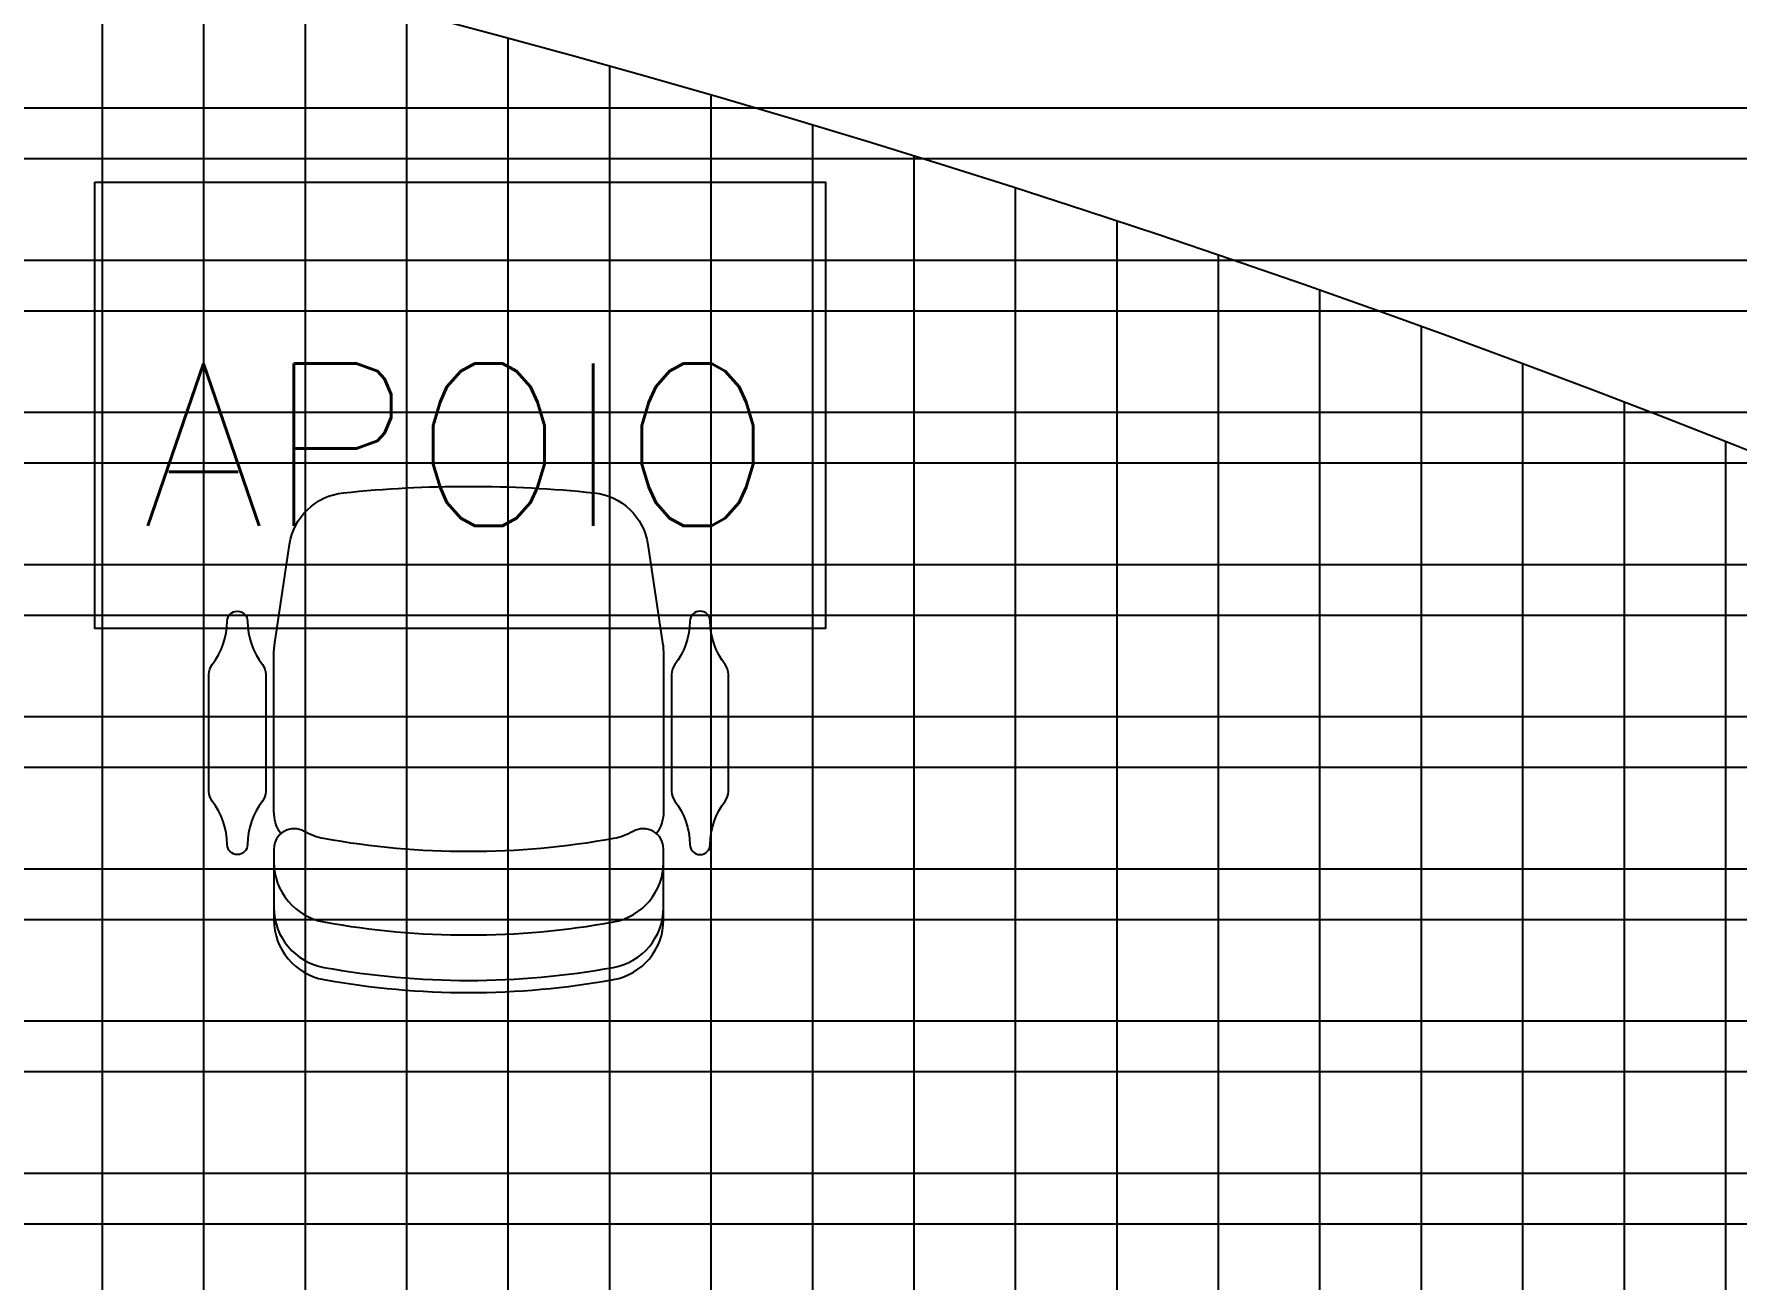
# Model space of a CAD drawing. Header units: millimetres. Extents: x 182 to 575, y -105 to 95.
# Drawn here: x 328.166 to 330.264, y 23.339 to 24.874 of the extents above; entities that cross this region are included whole.
import ezdxf

# ---------------------------------------------------------------- set-up
doc = ezdxf.new("R2010")
doc.units = ezdxf.units.MM
doc.header["$MEASUREMENT"] = 0
for name, color, linetype in [('construir', 10, 'Continuous'), ('FORRO', 253, 'Continuous'), ('LAY_2', 2, 'Continuous'), ('Mob', 252, 'Continuous'), ('PISO', 252, 'Continuous')]:
    doc.layers.add(name, color=color, linetype=linetype)
doc.styles.get("Standard").update_dxf_attribs({"font": 'romans.shx'})

# ---------------------------------------------------------------- blocks, each defined once
blk = doc.blocks.new('XR_BL2_AND_MON-REV15$0$P2000501')
for points in [[(0.2315, -0.362, 0.149389), (0.24, -0.3341), (0.24, -0.1416, 0.03724), (0.2389, -0.1267), (0.2207, -0.0055, 0.342214), (0.1543, 0.058, 0.051556), (-0.1543, 0.058, 0.342214), (-0.2207, -0.0055), (-0.2389, -0.1267, 0.03724), (-0.24, -0.1416), (-0.24, -0.3341, 0.149389), (-0.2315, -0.362)], [(0.24, -0.397, -0.36261), (0.1784, -0.4708, -0.08991), (-0.1784, -0.4708, -0.36261), (-0.24, -0.397)], [(0.24, -0.453, -0.36261), (0.1784, -0.5268, -0.08991), (-0.1784, -0.5268, -0.36261), (-0.24, -0.453)]]:
    blk.add_lwpolyline(points, format="xyb")
for points in [[(-0.2541, -0.1536, -0.164851), (-0.25, -0.1658), (-0.25, -0.3099, -0.164851), (-0.2541, -0.322, 0.162089), (-0.2725, -0.3753, -1), (-0.2975, -0.3753, 0.162089), (-0.3159, -0.322, -0.164851), (-0.32, -0.3099), (-0.32, -0.1658, -0.164851), (-0.3159, -0.1536, 0.162089), (-0.2975, -0.1003, -1), (-0.2725, -0.1003, 0.162089)], [(0.25, -0.1658), (0.25, -0.3099, 0.164851), (0.2541, -0.322, -0.162089), (0.2725, -0.3753, 1), (0.2975, -0.3753, -0.162089), (0.3159, -0.322, 0.164851), (0.32, -0.3099), (0.32, -0.1658, 0.164851), (0.3159, -0.1536, -0.162089), (0.2975, -0.1003, 1), (0.2725, -0.1003, -0.162089), (0.2541, -0.1536, 0.164851)], [(-0.1784, -0.3681, 0.08991), (0.1784, -0.3681, 0.086278), (0.2025, -0.3592, -0.57735), (0.24, -0.3809), (0.24, -0.468, -0.36261), (0.1784, -0.5418, -0.08991), (-0.1784, -0.5418, -0.36261), (-0.24, -0.468), (-0.24, -0.3809, -0.57735), (-0.2025, -0.3592, 0.086278)]]:
    blk.add_lwpolyline(points, format="xyb", close=True)

msp = doc.modelspace()

# ---------------------------------------------------------------- hatches: boundary and pattern name
at = {"layer": 'construir'}
h = msp.add_hatch(dxfattribs=at)
h.set_pattern_fill('ANSI31', color=256, angle=45)
h.set_pattern_definition([(90, (0, 25), (-0.125, 0), [])])
edge = h.paths.add_edge_path()
edge.add_arc((325.0408, 11.1628), 14.1993, 65.74001, 114.22031)
edge.add_line((319.2156, 24.1123), (319.2151, 22.7966))
edge.add_line((319.2151, 22.7966), (319.2076, 22.7965))
edge.add_line((319.2076, 22.7965), (321.9158, 22.7965))
edge.add_line((321.9158, 22.7965), (321.9158, 22.8416))
edge.add_line((321.9158, 22.8416), (324.7116, 22.8416))
edge.add_line((324.7116, 22.8416), (325.0408, 23.1709))
edge.add_line((325.0408, 23.1709), (325.3701, 22.8416))
edge.add_line((325.3701, 22.8416), (328.1658, 22.8416))
edge.add_line((328.1658, 22.8416), (328.1658, 22.7965))
edge.add_line((328.1658, 22.7965), (330.874, 22.7965))
edge.add_line((330.874, 22.7965), (330.875, 24.1082))
at = {"layer": 'FORRO'}
h = msp.add_hatch(dxfattribs=at)
h.set_pattern_fill('ANSI32', color=256, scale=0.5, angle=135)
h.set_pattern_definition([(180, (324.61656, 30.90821), (-1e-17, -0.1875), []), (180, (324.55406, 30.97071), (-1e-17, -0.1875), [])])
h.paths.add_polyline_path([(325.4651, 30.9082), (330.8666, 30.9082), (330.8666, 22.8416), (325.4651, 22.8416)])
at = {"layer": 'PISO'}
h = msp.add_hatch(dxfattribs=at)
h.set_pattern_fill('ANSI31', color=256, angle=45)
h.set_pattern_definition([(90, (0, 40), (-0.125, 0), [])])
h.paths.add_polyline_path([(330.875, 24.1082, 0.214758), (319.2151, 24.112), (319.2151, 22.7965), (321.9158, 22.7965), (321.9158, 22.8416), (324.7116, 22.8416), (325.0408, 23.1709), (325.3701, 22.8416), (328.1658, 22.8416), (328.1658, 22.7965), (330.875, 22.7965)])
h.paths.add_polyline_path([(328.0408, 24.1416), (327.7875, 24.1416), (327.7762, 23.8124), (327.7322, 23.8124), (327.7435, 24.1416), (327.7159, 24.1416), (327.7059, 23.838, -0.32625), (327.6664, 23.7866, -0.254634), (327.7019, 23.7161), (327.701, 23.6909, -0.102212), (327.2342, 23.6909), (327.2334, 23.7161, -0.254634), (327.2688, 23.7866, -0.320836), (327.2294, 23.837), (327.2193, 24.1416), (327.1918, 24.1416), (327.203, 23.8124), (327.159, 23.8124), (327.1478, 24.1416), (327.0251, 24.1416), (327.0148, 23.8393), (326.9708, 23.8393), (326.9811, 24.1416), (326.9536, 24.1416), (326.9445, 23.865, -0.32625), (326.905, 23.8135, -0.254634), (326.9405, 23.743), (326.9396, 23.7178, -0.102212), (326.4728, 23.7178), (326.472, 23.743, -0.254634), (326.5074, 23.8135, -0.320836), (326.468, 23.8639), (326.4588, 24.1416), (326.4313, 24.1416), (326.4416, 23.8393), (326.3976, 23.8393), (326.3873, 24.1416), (326.1495, 24.1416), (326.1377, 23.7944), (326.0937, 23.7944), (326.1055, 24.1416), (326.0779, 24.1416), (326.0673, 23.8201, -0.32625), (326.0279, 23.7686, -0.254634), (326.0633, 23.6981), (326.0625, 23.673, -0.102212), (325.5956, 23.673), (325.5948, 23.6981, -0.254634), (325.6302, 23.7686, -0.320836), (325.5908, 23.819), (325.5801, 24.1416), (325.5526, 24.1416), (325.5644, 23.7944), (325.5204, 23.7944), (325.5086, 24.1416), (325.3875, 24.1416), (325.3762, 23.8124), (325.3322, 23.8124), (325.3435, 24.1416), (325.3159, 24.1416), (325.3059, 23.838, -0.32625), (325.2664, 23.7866, -0.254634), (325.3019, 23.7161), (325.301, 23.6909, -0.102212), (324.8342, 23.6909), (324.8334, 23.7161, -0.254634), (324.8688, 23.7866, -0.320836), (324.8294, 23.837), (324.8193, 24.1416), (324.7918, 24.1416), (324.803, 23.8124), (324.759, 23.8124), (324.7478, 24.1416), (324.6251, 24.1416), (324.6148, 23.8393), (324.5708, 23.8393), (324.5811, 24.1416), (324.5536, 24.1416), (324.5445, 23.865, -0.32625), (324.505, 23.8135, -0.254634), (324.5405, 23.743), (324.5396, 23.7178, -0.102212), (324.0728, 23.7178), (324.072, 23.743, -0.254634), (324.1074, 23.8135, -0.320836), (324.068, 23.8639), (324.0588, 24.1416), (324.0313, 24.1416), (324.0416, 23.8393), (323.9976, 23.8393), (323.9873, 24.1416), (323.8408, 24.1416), (323.6944, 24.1416), (323.6841, 23.8393), (323.6401, 23.8393), (323.6504, 24.1416), (323.6228, 24.1416), (323.6137, 23.865, -0.32625), (323.5743, 23.8135, -0.254634), (323.6097, 23.743), (323.6089, 23.7178, -0.102212), (323.142, 23.7178), (323.1412, 23.743, -0.254634), (323.1766, 23.8135, -0.320836), (323.1372, 23.8639), (323.128, 24.1416), (323.1005, 24.1416), (323.1108, 23.8393), (323.0668, 23.8393), (323.0565, 24.1416), (322.9408, 24.1416), (322.9305, 23.8393), (322.8865, 23.8393), (322.8968, 24.1416), (322.8693, 24.1416), (322.8602, 23.865, -0.32625), (322.8207, 23.8135, -0.254634), (322.8561, 23.743), (322.8553, 23.7178, -0.102212), (322.3885, 23.7178), (322.3876, 23.743, -0.254634), (322.4231, 23.8135, -0.320836), (322.3837, 23.8639), (322.3745, 24.1416), (322.347, 24.1416), (322.3573, 23.8393), (322.3133, 23.8393), (322.303, 24.1416), (322.0408, 24.1416), (322.0408, 24.8416), (328.0408, 24.8416)], flags=16)
h.paths.add_polyline_path([(328.0408, 24.1416), (326.2408, 24.1416), (326.2408, 24.8416), (323.8408, 24.8416), (323.8408, 24.1416), (322.0408, 24.1416), (322.0408, 24.8416), (323.8408, 24.8416), (326.2408, 24.8416), (328.0408, 24.8416)], flags=0)

# ---------------------------------------------------------------- linework, layer by layer
at = {"layer": 'construir'}
msp.add_arc((325.0408, 11.1628, 195.166), 14.1993, 65.74001, 114.22261, dxfattribs=at)
at = {"layer": 'Mob'}
msp.add_lwpolyline([(328.2408, 24.6916), (329.1408, 24.6916), (329.1408, 24.1416), (328.2408, 24.1416)], close=True, dxfattribs=at)
at = {"layer": 'PISO'}
msp.add_arc((325.0408, 11.1628, 195.166), 14.1993, 65.74001, 114.22261, dxfattribs=at)

# ---------------------------------------------------------------- block references
at = {"layer": 'Mob', "xscale": -1}
msp.add_blockref('XR_BL2_AND_MON-REV15$0$P2000501', (328.7013, 24.251), dxfattribs=at)

# ---------------------------------------------------------------- texts
at = {"layer": 'LAY_2', "insert": (328.2974, 24.4683), "char_height": 0.2, "attachment_point": 1}
msp.add_mtext_dynamic_manual_height_columns('APOIO', width=1.519983, gutter_width=1, heights=[0], dxfattribs=at)

doc.saveas('drawing.dxf')
